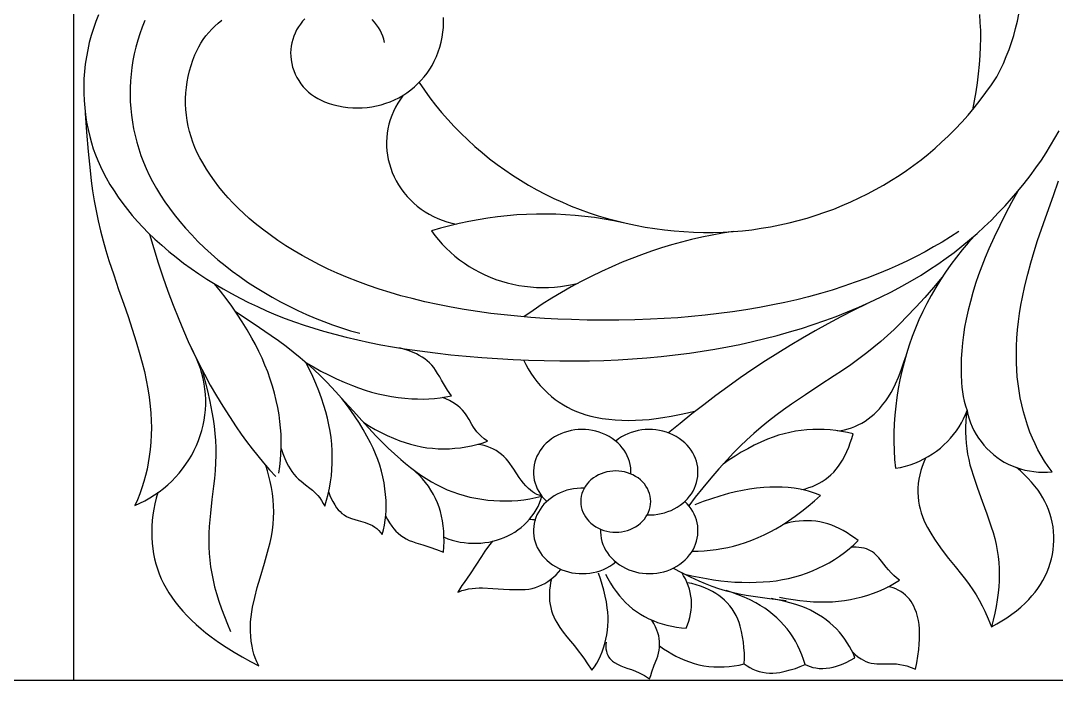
# Model space of a CAD drawing. Header units: millimetres. Extents: x 5940 to 9066, y 1327 to 3250.
# Drawn here: x 7728.1 to 8019.5, y 1532.3 to 1717.8 of the extents above; entities that cross this region are included whole.
import ezdxf

# ---------------------------------------------------------------- set-up
doc = ezdxf.new("R2010")
doc.units = ezdxf.units.MM
doc.layers.add('Default Layer', color=7, linetype='Continuous', lineweight=30)

msp = doc.modelspace()

# ---------------------------------------------------------------- linework, layer by layer
at = {"layer": 'Default Layer', "color": 18, "lineweight": 30, "true_color": 0x000000}
for points in [[(7743, 2115.65), (7743, 1825.29), (7743, 1825.29), (7743, 1781.91), (7743, 1781.91), (7743, 1778.65), (7743, 1778.65), (7743, 1534.92), (7743, 1534.92), (7743, 1532.28)], [(7749.98, 1719.44), (7749.24, 1717.57), (7749.24, 1717.57), (7748.56, 1715.6), (7747.95, 1713.62), (7747.42, 1711.62), (7746.97, 1709.61), (7746.6, 1707.59), (7746.3, 1705.56), (7746.08, 1703.53), (7745.93, 1701.49), (7745.86, 1699.45), (7745.87, 1697.4), (7745.96, 1695.36), (7746.12, 1693.32), (7746.36, 1691.28), (7746.68, 1689.25), (7747.07, 1687.22), (7747.54, 1685.21), (7747.54, 1685.21), (7748.01, 1683.49), (7748.55, 1681.79), (7749.15, 1680.1), (7749.81, 1678.44), (7750.54, 1676.79), (7751.32, 1675.17), (7752.18, 1673.57), (7752.18, 1673.57), (7753.24, 1671.72), (7754.38, 1669.91), (7755.57, 1668.12), (7756.82, 1666.37), (7758.14, 1664.66), (7759.51, 1662.98), (7760.95, 1661.34), (7762.44, 1659.73), (7763.98, 1658.17), (7763.98, 1658.17), (7765.87, 1656.37), (7767.81, 1654.62), (7769.81, 1652.91), (7771.85, 1651.25), (7773.95, 1649.64), (7776.09, 1648.09), (7778.28, 1646.58), (7780.52, 1645.12), (7782.8, 1643.72), (7782.8, 1643.72), (7785.11, 1642.37), (7787.45, 1641.06), (7789.82, 1639.8), (7792.22, 1638.58), (7792.22, 1638.58), (7794.74, 1637.37), (7797.3, 1636.21), (7799.9, 1635.11), (7802.52, 1634.07), (7805.17, 1633.08), (7807.85, 1632.16), (7810.56, 1631.29), (7813.29, 1630.48), (7813.29, 1630.48), (7816.49, 1629.61), (7819.71, 1628.79), (7822.95, 1628.03), (7826.21, 1627.32), (7829.48, 1626.67), (7832.76, 1626.08), (7836.06, 1625.55), (7836.06, 1625.55), (7840.41, 1624.92), (7844.76, 1624.35), (7849.12, 1623.85), (7853.49, 1623.42), (7857.87, 1623.05), (7862.26, 1622.75), (7866.65, 1622.51), (7866.65, 1622.51), (7871.01, 1622.34), (7875.38, 1622.21), (7879.75, 1622.13), (7884.12, 1622.11), (7884.12, 1622.11), (7888.16, 1622.14), (7892.19, 1622.24), (7896.22, 1622.41), (7900.24, 1622.65), (7904.26, 1622.96), (7908.27, 1623.33), (7912.27, 1623.78), (7916.26, 1624.29), (7916.26, 1624.29), (7919.84, 1624.82), (7923.39, 1625.4), (7926.94, 1626.05), (7930.46, 1626.76), (7933.97, 1627.54), (7937.46, 1628.38), (7940.93, 1629.28), (7944.39, 1630.24), (7947.82, 1631.26), (7947.82, 1631.26), (7951.09, 1632.31), (7954.34, 1633.43), (7957.55, 1634.61), (7960.73, 1635.87), (7963.87, 1637.19), (7966.97, 1638.59), (7970.04, 1640.04), (7973.06, 1641.57), (7976.04, 1643.16), (7978.98, 1644.81), (7978.98, 1644.81), (7981.42, 1646.27), (7983.82, 1647.78), (7986.17, 1649.34), (7988.47, 1650.96), (7990.72, 1652.63), (7992.93, 1654.35), (7995.07, 1656.12), (7997.17, 1657.94), (7999.21, 1659.82), (8001.2, 1661.74), (8001.2, 1661.74), (8003.15, 1663.72), (8005.04, 1665.74), (8006.88, 1667.79), (8008.67, 1669.88), (8010.4, 1672.01), (8012.08, 1674.18), (8013.7, 1676.37), (8015.26, 1678.6), (8015.26, 1678.6), (8016.59, 1680.62), (8017.87, 1682.66), (8019.09, 1684.73), (8020.25, 1686.82)], [(7840.2, 1700.39), (7841.68, 1698.23), (7843.24, 1696.1), (7844.85, 1694.02), (7846.54, 1691.98), (7848.28, 1689.99), (7850.09, 1688.04), (7851.96, 1686.13), (7853.89, 1684.27), (7855.89, 1682.46), (7857.93, 1680.69), (7860.04, 1678.98), (7860.04, 1678.98), (7862.14, 1677.37), (7864.29, 1675.81), (7866.49, 1674.33), (7868.73, 1672.9), (7871.01, 1671.53), (7873.34, 1670.23), (7875.7, 1669), (7878.1, 1667.82), (7880.54, 1666.72), (7883.01, 1665.67), (7885.51, 1664.7), (7888.05, 1663.79), (7890.61, 1662.95), (7893.2, 1662.17), (7895.81, 1661.47), (7898.45, 1660.83), (7901.11, 1660.26), (7903.79, 1659.76), (7906.49, 1659.33), (7909.21, 1658.97), (7911.93, 1658.68), (7914.68, 1658.47), (7917.43, 1658.32), (7920.19, 1658.25), (7922.96, 1658.26), (7925.74, 1658.33), (7928.52, 1658.49), (7928.52, 1658.49), (7931.18, 1658.72), (7933.83, 1659.02), (7936.47, 1659.4), (7939.09, 1659.84), (7941.69, 1660.35), (7944.27, 1660.93), (7946.83, 1661.58), (7949.37, 1662.29), (7951.88, 1663.07), (7954.37, 1663.91), (7956.83, 1664.83), (7959.26, 1665.8), (7961.66, 1666.84), (7961.66, 1666.84), (7964.02, 1667.94), (7966.35, 1669.1), (7968.63, 1670.31), (7970.88, 1671.58), (7973.08, 1672.9), (7975.24, 1674.28), (7977.35, 1675.7), (7979.42, 1677.18), (7981.44, 1678.71), (7983.41, 1680.29), (7985.34, 1681.92), (7987.21, 1683.59), (7989.04, 1685.31), (7989.04, 1685.31), (7990.97, 1687.25), (7992.84, 1689.23), (7994.65, 1691.26), (7996.39, 1693.33), (7998.07, 1695.44), (7999.68, 1697.59), (8001.22, 1699.78), (8002.69, 1702.01), (8002.69, 1702.01), (8003.67, 1703.9), (8004.57, 1705.8), (8005.4, 1707.73), (8006.16, 1709.68), (8006.85, 1711.64), (8007.47, 1713.62), (8008.03, 1715.62), (8008.51, 1717.62), (8008.92, 1719.64)], [(7995.95, 1692.72), (7996.46, 1695.25), (7996.91, 1697.79), (7997.29, 1700.33), (7997.61, 1702.88), (7997.86, 1705.44), (7998.05, 1708.01), (7998.17, 1710.57), (7998.17, 1710.57), (7998.21, 1712.82), (7998.19, 1715.07), (7998.09, 1717.32), (7997.93, 1719.56)], [(7763.06, 1717.85), (7762.32, 1716.01), (7761.65, 1714.15), (7761.06, 1712.28), (7760.53, 1710.39), (7760.08, 1708.5), (7759.7, 1706.59), (7759.4, 1704.68), (7759.16, 1702.76), (7759, 1700.84), (7758.91, 1698.91), (7758.89, 1696.99), (7758.94, 1695.06), (7759.07, 1693.14), (7759.27, 1691.22), (7759.54, 1689.3), (7759.88, 1687.39), (7760.29, 1685.49), (7760.78, 1683.61), (7761.33, 1681.73), (7761.96, 1679.86), (7762.66, 1678.02), (7763.43, 1676.18), (7764.28, 1674.37), (7765.2, 1672.57), (7765.2, 1672.57), (7766.28, 1670.64), (7767.43, 1668.75), (7768.65, 1666.88), (7769.94, 1665.05), (7771.3, 1663.26), (7771.3, 1663.26), (7772.88, 1661.31), (7774.52, 1659.4), (7776.22, 1657.54), (7777.98, 1655.72), (7779.8, 1653.95), (7781.68, 1652.22), (7783.62, 1650.55), (7785.61, 1648.92), (7787.65, 1647.35), (7789.75, 1645.82), (7789.75, 1645.82), (7791.97, 1644.3), (7794.22, 1642.83), (7796.52, 1641.41), (7798.86, 1640.05), (7801.24, 1638.73), (7803.65, 1637.47), (7806.1, 1636.27), (7806.1, 1636.27), (7808.49, 1635.17), (7810.92, 1634.13), (7813.38, 1633.15), (7815.86, 1632.24), (7818.38, 1631.39), (7820.93, 1630.61), (7823.5, 1629.9)], [(7992.02, 1658.51), (7989.71, 1657.01), (7987.35, 1655.55), (7984.96, 1654.15), (7982.53, 1652.8), (7980.06, 1651.51), (7977.56, 1650.26), (7975.02, 1649.07), (7972.45, 1647.94), (7972.45, 1647.94), (7969.3, 1646.63), (7966.12, 1645.38), (7962.91, 1644.21), (7959.67, 1643.1), (7956.41, 1642.05), (7953.11, 1641.08), (7949.79, 1640.17), (7946.45, 1639.33), (7943.09, 1638.56), (7939.7, 1637.86), (7939.7, 1637.86), (7935.92, 1637.15), (7932.13, 1636.51), (7928.33, 1635.93), (7924.52, 1635.42), (7920.69, 1634.97), (7916.86, 1634.59), (7913.02, 1634.27), (7909.17, 1634.01), (7905.32, 1633.82), (7905.32, 1633.82), (7900.86, 1633.67), (7896.4, 1633.59), (7891.95, 1633.57), (7887.49, 1633.61), (7883.03, 1633.71), (7883.03, 1633.71), (7879.23, 1633.86), (7875.44, 1634.06), (7871.66, 1634.33), (7867.88, 1634.66), (7864.1, 1635.05), (7860.34, 1635.49), (7860.34, 1635.49), (7856.61, 1636), (7852.89, 1636.59), (7849.2, 1637.24), (7845.51, 1637.97), (7841.85, 1638.77), (7838.21, 1639.64), (7838.21, 1639.64), (7835.11, 1640.45), (7832.03, 1641.34), (7828.98, 1642.3), (7825.97, 1643.32), (7822.98, 1644.42), (7820.03, 1645.59), (7817.11, 1646.82), (7817.11, 1646.82), (7814.61, 1647.95), (7812.15, 1649.15), (7809.73, 1650.4), (7807.35, 1651.72), (7805.02, 1653.09), (7802.73, 1654.52), (7800.49, 1656), (7798.29, 1657.55), (7796.15, 1659.14), (7794.05, 1660.8), (7794.05, 1660.8), (7792.44, 1662.15), (7790.88, 1663.54), (7789.37, 1664.97), (7787.92, 1666.44), (7786.52, 1667.96), (7785.18, 1669.51), (7783.89, 1671.1), (7782.66, 1672.72), (7781.48, 1674.38), (7780.37, 1676.07), (7779.32, 1677.79), (7779.32, 1677.79), (7778.52, 1679.22), (7777.8, 1680.67), (7777.15, 1682.13), (7776.56, 1683.62), (7776.06, 1685.12), (7775.62, 1686.64), (7775.25, 1688.17), (7774.96, 1689.71), (7774.74, 1691.25), (7774.59, 1692.81), (7774.52, 1694.36), (7774.52, 1695.92), (7774.59, 1697.48), (7774.73, 1699.04), (7774.95, 1700.59), (7775.24, 1702.14), (7775.6, 1703.68), (7776.04, 1705.21), (7776.55, 1706.72), (7777.14, 1708.22), (7777.14, 1708.22), (7777.64, 1709.34), (7778.2, 1710.42), (7778.82, 1711.48), (7779.5, 1712.51), (7780.23, 1713.5), (7781.02, 1714.47), (7781.87, 1715.39), (7782.77, 1716.28), (7783.72, 1717.13), (7784.72, 1717.94)], [(7808.08, 1718.33), (7807.42, 1717.65), (7807.42, 1717.65), (7806.8, 1716.86), (7806.24, 1716.04), (7805.75, 1715.2), (7805.31, 1714.33), (7804.94, 1713.44), (7804.64, 1712.54), (7804.39, 1711.61), (7804.22, 1710.68), (7804.11, 1709.73), (7804.07, 1708.78), (7804.09, 1707.82), (7804.09, 1707.82), (7804.19, 1706.79), (7804.36, 1705.76), (7804.61, 1704.75), (7804.93, 1703.76), (7805.33, 1702.79), (7805.8, 1701.85), (7806.34, 1700.94), (7806.95, 1700.05), (7807.62, 1699.2), (7808.37, 1698.4), (7808.37, 1698.4), (7809.12, 1697.7), (7809.92, 1697.06), (7810.78, 1696.46), (7811.67, 1695.92), (7812.61, 1695.43), (7813.58, 1695.01), (7813.58, 1695.01), (7814.87, 1694.54), (7816.18, 1694.14), (7817.5, 1693.82), (7818.84, 1693.57), (7820.18, 1693.4), (7821.53, 1693.29), (7822.88, 1693.26), (7824.23, 1693.3), (7825.57, 1693.41), (7826.9, 1693.59), (7828.22, 1693.85), (7829.52, 1694.17), (7830.8, 1694.56), (7832.06, 1695.02), (7833.29, 1695.54), (7834.48, 1696.14), (7835.64, 1696.8), (7836.76, 1697.53), (7836.76, 1697.53), (7837.85, 1698.34), (7838.89, 1699.19), (7839.87, 1700.09), (7840.8, 1701.04), (7841.66, 1702.03), (7842.46, 1703.06), (7843.19, 1704.13), (7843.86, 1705.24), (7844.46, 1706.38), (7844.46, 1706.38), (7845.06, 1707.7), (7845.58, 1709.04), (7846.02, 1710.4), (7846.38, 1711.77), (7846.67, 1713.15), (7846.88, 1714.54), (7847.02, 1715.93), (7847.08, 1717.33), (7847.06, 1718.72)], [(7830.45, 1711.68), (7830.25, 1712.57), (7829.98, 1713.44), (7829.64, 1714.28), (7829.23, 1715.11), (7828.76, 1715.9), (7828.23, 1716.66), (7827.64, 1717.39), (7827, 1718.09)], [(7835.74, 1696.87), (7834.95, 1695.76), (7834.23, 1694.63), (7833.58, 1693.47), (7833.01, 1692.3), (7832.51, 1691.1), (7832.08, 1689.89), (7831.73, 1688.67), (7831.45, 1687.43), (7831.25, 1686.19), (7831.11, 1684.95), (7831.05, 1683.7), (7831.07, 1682.45), (7831.15, 1681.2), (7831.31, 1679.96), (7831.54, 1678.73), (7831.84, 1677.5), (7832.21, 1676.29), (7832.65, 1675.09), (7833.17, 1673.92), (7833.76, 1672.76), (7834.41, 1671.63), (7835.14, 1670.52), (7835.94, 1669.44), (7836.81, 1668.39), (7837.75, 1667.37), (7837.75, 1667.37), (7838.7, 1666.46), (7839.7, 1665.6), (7840.76, 1664.79), (7841.87, 1664.05), (7843.02, 1663.36), (7844.22, 1662.73), (7845.45, 1662.17), (7846.73, 1661.67), (7848.03, 1661.24), (7849.37, 1660.87), (7850.74, 1660.58)], [(7746.3, 1691.8), (7746.68, 1686.41), (7747.13, 1681.02), (7747.64, 1675.63), (7747.64, 1675.63), (7747.96, 1672.79), (7748.35, 1669.95), (7748.81, 1667.12), (7749.33, 1664.31), (7749.92, 1661.5), (7750.58, 1658.7), (7751.3, 1655.92), (7752.09, 1653.15), (7752.95, 1650.39), (7752.95, 1650.39), (7754.3, 1646.29), (7755.68, 1642.19), (7757.1, 1638.11), (7757.1, 1638.11), (7758.31, 1634.58), (7759.48, 1631.05), (7760.6, 1627.5), (7761.67, 1623.94), (7761.67, 1623.94), (7762.34, 1621.55), (7762.93, 1619.15), (7763.45, 1616.73), (7763.9, 1614.3), (7764.27, 1611.87), (7764.57, 1609.42), (7764.57, 1609.42), (7764.75, 1607.39), (7764.86, 1605.35), (7764.9, 1603.31), (7764.86, 1601.28), (7764.75, 1599.24), (7764.57, 1597.21), (7764.31, 1595.18), (7764.31, 1595.18), (7764.02, 1593.41), (7763.67, 1591.65), (7763.25, 1589.9), (7762.77, 1588.17), (7762.22, 1586.45), (7761.62, 1584.75), (7760.94, 1583.06), (7760.21, 1581.4), (7760.21, 1581.4), (7761.67, 1582.06), (7763.09, 1582.78), (7764.46, 1583.56), (7765.79, 1584.4), (7767.07, 1585.29), (7768.3, 1586.23), (7769.48, 1587.23), (7770.6, 1588.28), (7771.67, 1589.37), (7772.68, 1590.52), (7772.68, 1590.52), (7773.67, 1591.75), (7774.59, 1593.02), (7775.44, 1594.32), (7776.22, 1595.64), (7776.94, 1596.99), (7777.58, 1598.35), (7778.15, 1599.74), (7778.65, 1601.14), (7779.08, 1602.56), (7779.45, 1603.99), (7779.74, 1605.44), (7779.95, 1606.89), (7780.1, 1608.35), (7780.18, 1609.81), (7780.18, 1611.27), (7780.11, 1612.74), (7779.97, 1614.2), (7779.76, 1615.66), (7779.47, 1617.12), (7779.11, 1618.56), (7778.68, 1620), (7778.17, 1621.42), (7777.59, 1622.83), (7776.94, 1624.22), (7776.21, 1625.59)], [(7996.46, 1657.33), (7994.7, 1655.36), (7993, 1653.35), (7991.37, 1651.3), (7989.81, 1649.21), (7988.32, 1647.09), (7986.89, 1644.93), (7985.54, 1642.74), (7984.25, 1640.51), (7983.04, 1638.25), (7981.9, 1635.96), (7980.83, 1633.64), (7979.84, 1631.3), (7978.92, 1628.93), (7978.08, 1626.53), (7978.08, 1626.53), (7977.31, 1624.12), (7976.62, 1621.69), (7976.01, 1619.25), (7975.46, 1616.79), (7975, 1614.33), (7974.61, 1611.86), (7974.29, 1609.38), (7974.05, 1606.89), (7973.88, 1604.4), (7973.79, 1601.9), (7973.78, 1599.4), (7973.84, 1596.9), (7973.98, 1594.4), (7974.19, 1591.9), (7974.19, 1591.9), (7975.61, 1592.17), (7977, 1592.51), (7978.36, 1592.92), (7979.69, 1593.39), (7980.98, 1593.93), (7982.24, 1594.54), (7983.46, 1595.21), (7984.63, 1595.94), (7985.76, 1596.73), (7986.84, 1597.57), (7986.84, 1597.57), (7987.86, 1598.47), (7988.83, 1599.41), (7989.73, 1600.39), (7990.58, 1601.4), (7991.37, 1602.46), (7992.1, 1603.54), (7992.76, 1604.66), (7993.36, 1605.81), (7993.89, 1606.99), (7994.35, 1608.19), (7994.35, 1608.19), (7994.6, 1607.01), (7994.92, 1605.85), (7995.31, 1604.71), (7995.77, 1603.59), (7996.3, 1602.5), (7996.89, 1601.44), (7997.55, 1600.4), (7998.28, 1599.4), (7999.06, 1598.44), (7999.91, 1597.51), (8000.82, 1596.62), (8001.78, 1595.77), (8001.78, 1595.77), (8002.75, 1595.01), (8003.77, 1594.31), (8004.83, 1593.67), (8005.93, 1593.09), (8007.07, 1592.58), (8008.23, 1592.12), (8009.43, 1591.73), (8010.65, 1591.41), (8011.89, 1591.15), (8013.15, 1590.96), (8014.42, 1590.83), (8015.71, 1590.78), (8017, 1590.8), (8018.3, 1590.88), (8018.3, 1590.88), (8017.2, 1592.39), (8016.17, 1593.93), (8015.21, 1595.51), (8014.31, 1597.11), (8013.49, 1598.75), (8012.74, 1600.41), (8012.06, 1602.1), (8012.06, 1602.1), (8011.39, 1604), (8010.77, 1605.91), (8010.23, 1607.83), (8009.74, 1609.77), (8009.33, 1611.72), (8008.98, 1613.68), (8008.7, 1615.65), (8008.49, 1617.62), (8008.34, 1619.61), (8008.26, 1621.59), (8008.26, 1621.59), (8008.24, 1623.91), (8008.29, 1626.23), (8008.4, 1628.55), (8008.57, 1630.86), (8008.82, 1633.17), (8009.13, 1635.47), (8009.5, 1637.76), (8009.94, 1640.05), (8009.94, 1640.05), (8010.64, 1643.27), (8011.42, 1646.48), (8012.27, 1649.68), (8013.2, 1652.86), (8014.19, 1656.02), (8014.19, 1656.02), (8016.39, 1662.32), (8018.64, 1668.6), (8018.64, 1668.6), (8020.11, 1672.76)], [(8008.66, 1669.85), (8006.88, 1666.66), (8005.17, 1663.44), (8003.53, 1660.2), (8001.96, 1656.92), (8000.46, 1653.62), (8000.46, 1653.62), (7999.43, 1651.21), (7998.47, 1648.78), (7997.57, 1646.32), (7996.74, 1643.85), (7995.98, 1641.36), (7995.28, 1638.86), (7994.66, 1636.34), (7994.1, 1633.81), (7994.1, 1633.81), (7993.68, 1631.61), (7993.34, 1629.41), (7993.06, 1627.2), (7992.86, 1624.98), (7992.73, 1622.76), (7992.68, 1620.53), (7992.69, 1618.31), (7992.78, 1616.08), (7992.78, 1616.08), (7992.89, 1614.75), (7993.05, 1613.42), (7993.29, 1612.09), (7993.58, 1610.78), (7993.93, 1609.48), (7994.35, 1608.19), (7994.35, 1608.19), (7994.15, 1606.66), (7994.02, 1605.12), (7993.95, 1603.58), (7993.94, 1602.04), (7993.99, 1600.5), (7994.11, 1598.96), (7994.28, 1597.43), (7994.28, 1597.43), (7994.52, 1595.92), (7994.82, 1594.42), (7995.17, 1592.92), (7995.57, 1591.44), (7996.03, 1589.97), (7996.03, 1589.97), (7997.28, 1586.33), (7998.59, 1582.7), (7998.59, 1582.7), (7999.91, 1579.09), (8001.16, 1575.45), (8001.16, 1575.45), (8001.68, 1573.8), (8002.13, 1572.14), (8002.51, 1570.47), (8002.83, 1568.78), (8003.07, 1567.09), (8003.25, 1565.39), (8003.35, 1563.69), (8003.39, 1561.98), (8003.35, 1560.28), (8003.25, 1558.57), (8003.08, 1556.87), (8003.08, 1556.87), (8002.82, 1554.95), (8002.5, 1553.04), (8002.14, 1551.13), (8001.72, 1549.23), (8001.26, 1547.35), (8001.26, 1547.35), (8002.74, 1548.14), (8004.18, 1548.99), (8005.57, 1549.89), (8006.93, 1550.84), (8008.23, 1551.84), (8009.49, 1552.88), (8010.7, 1553.98), (8010.7, 1553.98), (8011.69, 1554.96), (8012.62, 1555.99), (8013.48, 1557.04), (8014.29, 1558.13), (8015.03, 1559.24), (8015.7, 1560.39), (8016.31, 1561.55), (8016.86, 1562.75), (8017.34, 1563.96), (8017.75, 1565.19), (8018.09, 1566.43), (8018.37, 1567.69), (8018.58, 1568.96), (8018.71, 1570.24), (8018.78, 1571.53), (8018.78, 1572.82), (8018.7, 1574.12), (8018.55, 1575.42), (8018.33, 1576.71), (8018.03, 1578), (8018.03, 1578), (8017.68, 1579.17), (8017.27, 1580.31), (8016.8, 1581.44), (8016.27, 1582.55), (8015.68, 1583.63), (8015.03, 1584.69), (8014.32, 1585.72), (8014.32, 1585.72), (8013.43, 1586.88), (8012.5, 1588.02), (8011.5, 1589.11), (8010.46, 1590.16), (8009.36, 1591.18), (8008.22, 1592.15)], [(7897.64, 1660.94), (7894.96, 1661.5), (7892.28, 1661.99), (7889.58, 1662.41), (7886.87, 1662.76), (7884.14, 1663.03), (7881.41, 1663.23), (7878.68, 1663.36), (7875.94, 1663.41), (7873.19, 1663.4), (7870.45, 1663.31), (7870.45, 1663.31), (7867.71, 1663.15), (7864.98, 1662.92), (7862.26, 1662.62), (7859.56, 1662.26), (7856.86, 1661.82), (7854.18, 1661.32), (7851.52, 1660.76), (7848.87, 1660.12), (7846.25, 1659.42), (7843.65, 1658.66), (7843.65, 1658.66), (7844.61, 1657.38), (7845.63, 1656.13), (7846.71, 1654.93), (7847.85, 1653.78), (7849.04, 1652.66), (7850.29, 1651.6), (7851.58, 1650.58), (7852.93, 1649.61), (7854.32, 1648.69), (7855.76, 1647.82), (7855.76, 1647.82), (7857.22, 1647.03), (7858.71, 1646.3), (7860.24, 1645.64), (7861.79, 1645.04), (7863.37, 1644.52), (7864.97, 1644.06), (7866.6, 1643.67), (7868.24, 1643.35), (7869.89, 1643.09), (7871.56, 1642.91), (7873.24, 1642.8), (7874.92, 1642.76), (7876.6, 1642.78), (7878.29, 1642.88), (7879.97, 1643.05), (7881.65, 1643.29), (7883.32, 1643.61), (7884.97, 1643.99)], [(7764.36, 1657.8), (7765.54, 1653.76), (7766.8, 1649.74), (7768.14, 1645.73), (7769.54, 1641.75), (7771.03, 1637.78), (7772.58, 1633.84), (7772.58, 1633.84), (7773.89, 1630.69), (7775.27, 1627.56), (7776.72, 1624.47), (7778.24, 1621.39), (7779.82, 1618.34), (7781.47, 1615.32), (7783.19, 1612.33), (7784.97, 1609.37), (7786.82, 1606.44), (7788.73, 1603.54), (7788.73, 1603.54), (7790.17, 1601.46), (7791.66, 1599.4), (7793.21, 1597.38), (7794.81, 1595.39), (7796.46, 1593.43), (7798.15, 1591.5), (7799.9, 1589.61)], [(7928.52, 1658.49), (7925.59, 1658.02), (7922.67, 1657.48), (7919.77, 1656.88), (7916.88, 1656.22), (7914.02, 1655.5), (7911.18, 1654.71), (7908.36, 1653.87), (7905.57, 1652.96), (7902.8, 1651.99), (7900.05, 1650.95), (7897.34, 1649.86), (7897.34, 1649.86), (7894.39, 1648.6), (7891.48, 1647.27), (7888.61, 1645.88), (7885.78, 1644.43), (7882.99, 1642.92), (7880.24, 1641.35), (7877.53, 1639.72), (7874.87, 1638.04), (7872.26, 1636.3), (7869.7, 1634.5)], [(7800.71, 1590.56), (7800.98, 1592.37), (7801.19, 1594.18), (7801.34, 1596), (7801.41, 1597.82), (7801.42, 1599.65), (7801.37, 1601.47), (7801.24, 1603.29), (7801.05, 1605.1), (7800.79, 1606.92), (7800.79, 1606.92), (7800.43, 1608.96), (7800, 1611), (7799.5, 1613.02), (7798.93, 1615.02), (7798.3, 1617.02), (7797.61, 1618.99), (7796.84, 1620.94), (7796.02, 1622.88), (7795.13, 1624.79), (7794.18, 1626.68), (7793.16, 1628.55), (7793.16, 1628.55), (7791.83, 1630.83), (7790.45, 1633.08), (7789, 1635.29), (7787.49, 1637.48), (7785.92, 1639.63), (7784.29, 1641.75), (7782.61, 1643.83)], [(7987.3, 1645.55), (7984.9, 1642.72), (7982.44, 1639.94), (7979.93, 1637.19), (7977.36, 1634.48), (7977.36, 1634.48), (7975.61, 1632.71), (7973.81, 1630.97), (7971.96, 1629.27), (7970.07, 1627.61), (7968.13, 1625.98), (7966.16, 1624.4), (7966.16, 1624.4), (7963.92, 1622.7), (7961.64, 1621.04), (7959.32, 1619.43), (7956.96, 1617.87), (7956.96, 1617.87), (7952.94, 1615.25), (7948.94, 1612.6), (7944.97, 1609.93), (7944.97, 1609.93), (7942.75, 1608.39), (7940.59, 1606.79), (7938.47, 1605.15), (7936.41, 1603.46), (7934.39, 1601.72), (7932.43, 1599.94), (7930.52, 1598.11), (7928.66, 1596.24), (7926.86, 1594.32), (7926.86, 1594.32), (7924.54, 1591.74), (7922.27, 1589.11), (7920.06, 1586.45), (7917.91, 1583.75), (7917.91, 1583.75), (7916.05, 1581.37)], [(7966.16, 1638.2), (7962.47, 1636.37), (7958.82, 1634.49), (7955.2, 1632.55), (7951.61, 1630.56), (7948.07, 1628.52), (7944.56, 1626.43), (7941.09, 1624.29), (7937.66, 1622.1), (7937.66, 1622.1), (7934.09, 1619.74), (7930.57, 1617.32), (7927.1, 1614.86), (7923.66, 1612.35), (7920.28, 1609.79), (7916.93, 1607.19), (7913.64, 1604.54), (7910.39, 1601.84)], [(7788.52, 1636.04), (7793.54, 1632.68), (7798.55, 1629.3), (7798.55, 1629.3), (7800.68, 1627.81), (7802.76, 1626.28), (7804.8, 1624.7), (7806.78, 1623.07), (7808.72, 1621.39), (7810.6, 1619.67), (7812.43, 1617.9), (7814.21, 1616.09), (7814.21, 1616.09), (7816.75, 1613.4), (7819.25, 1610.69), (7821.73, 1607.95), (7821.73, 1607.95), (7824.91, 1604.45), (7828.14, 1600.98), (7828.14, 1600.98), (7829.8, 1599.27), (7831.5, 1597.6), (7833.25, 1595.97), (7835.04, 1594.37), (7835.04, 1594.37), (7836.41, 1593.22), (7837.81, 1592.11), (7839.25, 1591.03), (7840.72, 1590), (7842.23, 1589), (7842.23, 1589), (7843.66, 1588.13), (7845.12, 1587.32), (7846.61, 1586.57), (7848.14, 1585.89), (7849.7, 1585.28), (7851.28, 1584.73), (7852.89, 1584.24), (7854.52, 1583.83), (7856.16, 1583.47), (7857.82, 1583.19), (7859.5, 1582.97), (7861.18, 1582.81), (7862.88, 1582.73), (7864.57, 1582.71), (7866.27, 1582.77), (7867.97, 1582.89), (7869.67, 1583.08), (7871.36, 1583.34), (7873.05, 1583.67), (7874.72, 1584.07), (7874.72, 1584.07), (7874.01, 1584.3), (7873.34, 1584.57), (7872.69, 1584.91), (7872.08, 1585.29), (7871.51, 1585.71), (7870.98, 1586.18), (7870.98, 1586.18), (7870.26, 1586.93), (7869.58, 1587.71), (7868.95, 1588.52), (7868.37, 1589.35), (7868.37, 1589.35), (7866.84, 1591.63), (7865.25, 1593.88), (7865.25, 1593.88), (7864.69, 1594.58), (7864.07, 1595.23), (7863.4, 1595.83), (7862.68, 1596.38), (7861.91, 1596.88), (7861.11, 1597.32), (7860.26, 1597.7), (7859.38, 1598.03), (7858.47, 1598.29), (7857.53, 1598.48), (7856.58, 1598.61)], [(7801.38, 1597.45), (7801.87, 1596.06), (7802.41, 1594.68), (7803.02, 1593.32), (7803.02, 1593.32), (7803.43, 1592.5), (7803.9, 1591.72), (7804.43, 1590.96), (7805, 1590.23), (7805.63, 1589.54), (7806.31, 1588.88), (7807.04, 1588.26), (7807.04, 1588.26), (7808.24, 1587.3), (7809.46, 1586.35), (7809.46, 1586.35), (7810.26, 1585.71), (7811, 1585.01), (7811.69, 1584.28), (7811.69, 1584.28), (7812.27, 1583.55), (7812.78, 1582.8), (7813.24, 1582.02), (7813.64, 1581.21), (7813.64, 1581.21), (7814.15, 1582.91), (7814.6, 1584.62), (7814.98, 1586.34), (7815.28, 1588.08), (7815.52, 1589.82), (7815.68, 1591.57), (7815.77, 1593.32), (7815.79, 1595.07), (7815.74, 1596.83), (7815.74, 1596.83), (7815.62, 1598.68), (7815.42, 1600.52), (7815.16, 1602.35), (7814.83, 1604.17), (7814.43, 1605.99), (7813.96, 1607.79), (7813.43, 1609.58), (7813.43, 1609.58), (7812.74, 1611.64), (7811.99, 1613.69), (7811.17, 1615.72), (7810.3, 1617.73), (7809.37, 1619.72), (7808.38, 1621.69), (7808.38, 1621.69), (7810.45, 1620.45), (7812.57, 1619.27), (7814.73, 1618.16), (7816.92, 1617.1), (7819.16, 1616.1), (7821.42, 1615.16), (7821.42, 1615.16), (7823.2, 1614.49), (7825, 1613.89), (7826.83, 1613.35), (7828.67, 1612.87), (7830.54, 1612.46), (7832.42, 1612.11), (7834.32, 1611.83), (7836.23, 1611.61), (7838.16, 1611.46), (7838.16, 1611.46), (7839.76, 1611.4), (7841.37, 1611.39), (7842.97, 1611.44), (7844.57, 1611.56), (7846.17, 1611.73), (7847.75, 1611.96), (7849.33, 1612.26), (7849.33, 1612.26), (7848.19, 1613.88), (7848.19, 1613.88), (7847.31, 1615.28), (7846.51, 1616.71), (7846.51, 1616.71), (7845.99, 1617.67), (7845.42, 1618.61), (7844.82, 1619.54), (7844.82, 1619.54), (7844.31, 1620.24), (7843.75, 1620.91), (7843.14, 1621.53), (7842.49, 1622.13), (7841.79, 1622.67), (7841.05, 1623.18), (7840.26, 1623.64), (7839.45, 1624.06), (7839.45, 1624.06), (7838.3, 1624.56), (7837.13, 1625.02), (7835.94, 1625.42), (7834.73, 1625.77)], [(7957.89, 1602.46), (7958.9, 1602.56), (7959.9, 1602.73), (7960.88, 1602.96), (7961.84, 1603.26), (7962.76, 1603.63), (7962.76, 1603.63), (7963.76, 1604.1), (7964.73, 1604.62), (7965.66, 1605.18), (7966.55, 1605.79), (7967.4, 1606.44), (7968.21, 1607.13), (7968.98, 1607.86), (7969.69, 1608.63), (7969.69, 1608.63), (7970.61, 1609.73), (7971.46, 1610.86), (7972.26, 1612.02), (7972.99, 1613.21), (7973.66, 1614.43), (7974.27, 1615.68), (7974.27, 1615.68), (7975.09, 1617.57), (7975.84, 1619.49), (7976.51, 1621.43), (7977.12, 1623.39)], [(7869.58, 1622.39), (7870.2, 1621.1), (7870.88, 1619.85), (7871.63, 1618.64), (7872.45, 1617.45), (7873.33, 1616.31), (7874.27, 1615.2), (7875.28, 1614.13), (7876.34, 1613.1), (7877.46, 1612.12), (7877.46, 1612.12), (7878.52, 1611.28), (7879.63, 1610.49), (7880.78, 1609.76), (7881.98, 1609.08), (7883.21, 1608.47), (7884.48, 1607.9), (7885.78, 1607.4), (7887.11, 1606.96), (7888.47, 1606.58), (7889.85, 1606.27), (7889.85, 1606.27), (7891.69, 1605.94), (7893.54, 1605.68), (7895.4, 1605.5), (7897.27, 1605.4), (7899.14, 1605.37), (7899.14, 1605.37), (7901.08, 1605.42), (7903.01, 1605.51), (7904.94, 1605.67), (7906.86, 1605.88), (7908.77, 1606.15), (7908.77, 1606.15), (7911.11, 1606.55), (7913.43, 1607), (7915.74, 1607.5), (7918.04, 1608.06)], [(7779.18, 1619.57), (7779.97, 1616.62), (7780.69, 1613.66), (7781.35, 1610.69), (7781.94, 1607.71), (7781.94, 1607.71), (7782.28, 1605.71), (7782.56, 1603.71), (7782.77, 1601.69), (7782.92, 1599.68), (7783, 1597.66), (7783.01, 1595.64), (7783.01, 1595.64), (7782.96, 1593.44), (7782.84, 1591.24), (7782.65, 1589.05), (7782.39, 1586.86), (7782.39, 1586.86), (7781.92, 1583.09), (7781.52, 1579.32), (7781.18, 1575.54), (7781.18, 1575.54), (7781.06, 1573.64), (7781.01, 1571.74), (7781.04, 1569.84), (7781.13, 1567.94), (7781.3, 1566.04), (7781.54, 1564.16), (7781.85, 1562.27), (7782.23, 1560.4), (7782.68, 1558.54), (7783.2, 1556.69), (7783.2, 1556.69), (7783.89, 1554.52), (7784.63, 1552.36), (7785.43, 1550.22), (7786.28, 1548.09), (7787.19, 1545.98)], [(7814.77, 1585.21), (7815.11, 1584.29), (7815.51, 1583.4), (7815.95, 1582.52), (7816.45, 1581.66), (7817, 1580.83), (7817, 1580.83), (7817.45, 1580.25), (7817.95, 1579.71), (7818.51, 1579.22), (7819.12, 1578.78), (7819.78, 1578.39), (7820.47, 1578.06), (7821.21, 1577.78), (7821.21, 1577.78), (7823.09, 1577.19), (7824.99, 1576.64), (7824.99, 1576.64), (7825.72, 1576.41), (7826.42, 1576.12), (7827.09, 1575.78), (7827.73, 1575.39), (7827.73, 1575.39), (7828.34, 1574.93), (7828.9, 1574.41), (7829.39, 1573.85), (7829.83, 1573.25), (7829.83, 1573.25), (7830.17, 1574.6), (7830.46, 1575.95), (7830.67, 1577.31), (7830.83, 1578.68), (7830.92, 1580.05), (7830.94, 1581.43), (7830.91, 1582.81), (7830.91, 1582.81), (7830.79, 1584.49), (7830.59, 1586.17), (7830.33, 1587.83), (7830, 1589.49), (7829.59, 1591.13), (7829.12, 1592.76), (7828.57, 1594.37), (7827.96, 1595.96), (7827.28, 1597.54), (7826.53, 1599.09), (7826.53, 1599.09), (7825.54, 1600.95), (7824.5, 1602.8), (7823.4, 1604.61), (7822.24, 1606.4), (7821.03, 1608.15), (7819.76, 1609.88), (7818.44, 1611.58)], [(7824.64, 1604.75), (7826.23, 1603.76), (7827.86, 1602.82), (7829.53, 1601.94), (7831.24, 1601.11), (7832.99, 1600.35), (7834.77, 1599.64), (7834.77, 1599.64), (7836.25, 1599.12), (7837.76, 1598.66), (7839.3, 1598.28), (7840.85, 1597.95), (7842.42, 1597.7), (7844, 1597.52), (7844, 1597.52), (7845.58, 1597.42), (7847.15, 1597.39), (7848.72, 1597.42), (7850.28, 1597.52), (7851.84, 1597.69), (7853.38, 1597.92), (7854.92, 1598.22), (7856.43, 1598.58), (7857.93, 1599), (7859.4, 1599.49), (7859.4, 1599.49), (7858.52, 1600.19), (7857.67, 1600.93), (7857.67, 1600.93), (7857.06, 1601.53), (7856.48, 1602.16), (7855.95, 1602.82), (7855.48, 1603.51), (7855.05, 1604.23), (7855.05, 1604.23), (7854.26, 1605.59), (7853.43, 1606.93), (7853.43, 1606.93), (7852.94, 1607.63), (7852.39, 1608.28), (7851.78, 1608.89), (7851.12, 1609.46), (7850.41, 1609.98), (7849.65, 1610.45), (7849.65, 1610.45), (7848.71, 1610.95), (7847.75, 1611.4), (7846.76, 1611.82)], [(7899.81, 1590.31), (7899.81, 1591.19), (7899.74, 1592.06), (7899.6, 1592.93), (7899.39, 1593.78), (7899.11, 1594.61), (7898.76, 1595.42), (7898.35, 1596.21), (7897.87, 1596.97), (7897.33, 1597.7), (7896.73, 1598.4), (7896.07, 1599.06), (7896.07, 1599.06), (7895.3, 1599.72), (7894.49, 1600.32), (7893.64, 1600.85), (7892.76, 1601.32), (7891.84, 1601.73), (7890.9, 1602.07), (7889.94, 1602.35), (7888.97, 1602.57), (7887.98, 1602.72), (7886.98, 1602.81), (7885.98, 1602.83), (7884.97, 1602.8), (7883.98, 1602.69), (7882.99, 1602.53), (7882.01, 1602.29), (7881.05, 1602), (7880.11, 1601.64), (7879.2, 1601.21), (7878.32, 1600.72), (7877.47, 1600.17), (7876.66, 1599.55), (7876.66, 1599.55), (7875.97, 1598.93), (7875.33, 1598.28), (7874.75, 1597.59), (7874.23, 1596.87), (7873.77, 1596.11), (7873.37, 1595.34), (7873.04, 1594.53), (7872.77, 1593.71), (7872.57, 1592.87), (7872.44, 1592.02), (7872.37, 1591.15), (7872.37, 1591.15), (7872.38, 1590.29), (7872.46, 1589.43), (7872.6, 1588.58), (7872.82, 1587.74), (7873.1, 1586.93), (7873.45, 1586.13), (7873.86, 1585.36), (7874.33, 1584.61), (7874.86, 1583.89), (7875.46, 1583.2), (7876.11, 1582.56)], [(7904.37, 1578.8), (7905.37, 1578.8), (7906.37, 1578.86), (7907.35, 1578.98), (7908.32, 1579.16), (7909.27, 1579.41), (7910.2, 1579.71), (7911.1, 1580.07), (7911.97, 1580.49), (7912.81, 1580.96), (7913.61, 1581.49), (7914.37, 1582.07), (7914.37, 1582.07), (7915.06, 1582.69), (7915.7, 1583.34), (7916.28, 1584.03), (7916.8, 1584.75), (7917.26, 1585.5), (7917.66, 1586.28), (7917.99, 1587.08), (7918.26, 1587.91), (7918.46, 1588.75), (7918.59, 1589.6), (7918.66, 1590.46), (7918.66, 1590.46), (7918.65, 1591.33), (7918.57, 1592.19), (7918.42, 1593.04), (7918.21, 1593.87), (7917.93, 1594.69), (7917.58, 1595.49), (7917.17, 1596.26), (7916.7, 1597.01), (7916.17, 1597.73), (7915.57, 1598.41), (7914.92, 1599.06), (7914.92, 1599.06), (7914.15, 1599.72), (7913.34, 1600.32), (7912.49, 1600.85), (7911.61, 1601.32), (7910.7, 1601.73), (7909.76, 1602.07), (7908.8, 1602.35), (7907.82, 1602.57), (7906.83, 1602.72), (7905.83, 1602.81), (7904.83, 1602.83), (7903.83, 1602.8), (7902.83, 1602.69), (7901.84, 1602.52), (7900.86, 1602.29), (7899.9, 1602), (7898.97, 1601.64), (7898.05, 1601.21), (7897.17, 1600.72), (7896.32, 1600.17), (7895.51, 1599.55)], [(7947.85, 1585.93), (7948.88, 1586.17), (7949.88, 1586.47), (7950.86, 1586.82), (7951.81, 1587.23), (7952.73, 1587.69), (7953.61, 1588.2), (7954.45, 1588.77), (7955.25, 1589.38), (7955.25, 1589.38), (7956.07, 1590.09), (7956.83, 1590.84), (7957.54, 1591.63), (7958.2, 1592.46), (7958.79, 1593.32), (7959.33, 1594.21), (7959.33, 1594.21), (7959.95, 1595.39), (7960.52, 1596.59), (7961.05, 1597.81), (7961.51, 1599.05), (7961.93, 1600.3), (7962.28, 1601.57), (7962.28, 1601.57), (7960.69, 1601.96), (7959.08, 1602.28), (7957.46, 1602.53), (7955.83, 1602.71), (7954.2, 1602.82), (7952.56, 1602.86), (7950.93, 1602.82), (7949.3, 1602.72), (7947.68, 1602.55), (7946.07, 1602.31), (7944.47, 1602), (7942.89, 1601.62), (7941.32, 1601.18), (7939.78, 1600.66), (7938.26, 1600.08), (7938.26, 1600.08), (7936.35, 1599.25), (7934.48, 1598.37), (7932.64, 1597.42), (7930.85, 1596.42), (7929.09, 1595.36), (7927.39, 1594.25), (7925.72, 1593.07)], [(7982.7, 1594.76), (7982.18, 1593.61), (7981.73, 1592.43), (7981.35, 1591.24), (7981.04, 1590.03), (7980.81, 1588.81), (7980.64, 1587.59), (7980.55, 1586.35), (7980.53, 1585.11), (7980.59, 1583.87), (7980.71, 1582.63), (7980.71, 1582.63), (7980.89, 1581.54), (7981.14, 1580.46), (7981.44, 1579.38), (7981.8, 1578.33), (7982.21, 1577.28), (7982.69, 1576.26), (7983.22, 1575.26), (7983.22, 1575.26), (7984.18, 1573.62), (7985.19, 1572.01), (7986.27, 1570.43), (7987.4, 1568.88), (7987.4, 1568.88), (7989.18, 1566.57), (7990.98, 1564.28), (7992.82, 1562.02), (7992.82, 1562.02), (7993.93, 1560.63), (7994.97, 1559.21), (7995.96, 1557.76), (7996.9, 1556.28), (7997.77, 1554.77), (7998.59, 1553.24), (7999.34, 1551.68), (7999.34, 1551.68), (8000.32, 1549.52), (8001.26, 1547.35)], [(7766.72, 1585.05), (7766.26, 1583.51), (7765.88, 1581.95), (7765.56, 1580.38), (7765.32, 1578.81), (7765.14, 1577.23), (7765.03, 1575.64), (7764.99, 1574.05), (7765.02, 1572.46), (7765.12, 1570.87), (7765.29, 1569.28), (7765.29, 1569.28), (7765.52, 1567.83), (7765.81, 1566.4), (7766.17, 1564.99), (7766.61, 1563.59), (7767.11, 1562.21), (7767.68, 1560.85), (7768.31, 1559.51), (7769.01, 1558.2), (7769.78, 1556.92), (7770.61, 1555.66), (7771.51, 1554.44), (7771.51, 1554.44), (7772.6, 1553.06), (7773.75, 1551.72), (7774.95, 1550.42), (7776.2, 1549.16), (7777.5, 1547.93), (7778.85, 1546.75), (7780.25, 1545.61), (7781.69, 1544.51), (7781.69, 1544.51), (7783.8, 1543.01), (7785.97, 1541.57), (7788.18, 1540.18), (7790.44, 1538.86), (7792.75, 1537.59), (7795.09, 1536.39), (7795.09, 1536.39), (7794.58, 1537.46), (7794.13, 1538.55), (7793.75, 1539.66), (7793.44, 1540.78), (7793.2, 1541.92), (7793.2, 1541.92), (7792.99, 1543.28), (7792.85, 1544.65), (7792.77, 1546.02), (7792.76, 1547.39), (7792.81, 1548.76), (7792.93, 1550.13), (7793.12, 1551.49), (7793.37, 1552.85), (7793.37, 1552.85), (7793.99, 1555.61), (7794.69, 1558.35), (7795.46, 1561.07), (7795.46, 1561.07), (7796.68, 1565.21), (7797.87, 1569.36), (7797.87, 1569.36), (7798.3, 1571.05), (7798.66, 1572.75), (7798.94, 1574.46), (7799.14, 1576.17), (7799.26, 1577.89), (7799.3, 1579.62), (7799.26, 1581.34), (7799.15, 1583.07), (7798.95, 1584.78), (7798.68, 1586.5), (7798.32, 1588.2), (7798.32, 1588.2), (7797.96, 1589.7), (7797.55, 1591.2), (7797.11, 1592.68)], [(7830.79, 1578.54), (7831.3, 1577.54), (7831.87, 1576.57), (7832.5, 1575.63), (7832.5, 1575.63), (7833.05, 1574.91), (7833.65, 1574.24), (7834.32, 1573.62), (7835.03, 1573.04), (7835.79, 1572.52), (7836.6, 1572.05), (7837.44, 1571.63), (7838.33, 1571.27), (7839.25, 1570.97), (7839.25, 1570.97), (7841.24, 1570.38), (7843.21, 1569.75), (7843.21, 1569.75), (7845.14, 1569.06), (7845.14, 1569.06), (7847.05, 1568.36), (7847.05, 1568.36), (7847.17, 1569.83), (7847.21, 1571.3), (7847.2, 1572.77), (7847.12, 1574.24), (7846.98, 1575.71), (7846.78, 1577.17), (7846.78, 1577.17), (7846.54, 1578.46), (7846.22, 1579.73), (7845.82, 1580.98), (7845.36, 1582.2), (7844.82, 1583.4), (7844.22, 1584.58), (7843.54, 1585.72), (7842.8, 1586.84), (7842, 1587.91), (7841.13, 1588.96), (7840.19, 1589.96), (7839.2, 1590.92), (7838.15, 1591.84)], [(7902.47, 1588.64), (7901.81, 1589.18), (7901.11, 1589.64), (7900.37, 1590.05), (7899.61, 1590.39), (7898.82, 1590.67), (7898.01, 1590.89), (7897.19, 1591.05), (7896.35, 1591.14), (7895.52, 1591.17), (7894.68, 1591.14), (7893.84, 1591.05), (7893.02, 1590.89), (7892.21, 1590.67), (7891.42, 1590.39), (7890.66, 1590.05), (7889.92, 1589.64), (7889.22, 1589.18), (7888.56, 1588.64), (7888.56, 1588.64), (7887.98, 1588.09), (7887.45, 1587.49), (7887, 1586.86), (7886.6, 1586.2), (7886.28, 1585.51), (7886.02, 1584.79), (7885.84, 1584.06), (7885.72, 1583.31), (7885.68, 1582.56), (7885.68, 1582.56), (7885.72, 1581.8), (7885.84, 1581.05), (7886.02, 1580.32), (7886.28, 1579.61), (7886.6, 1578.92), (7887, 1578.25), (7887.45, 1577.62), (7887.98, 1577.02), (7888.56, 1576.47), (7888.56, 1576.47), (7889.22, 1575.94), (7889.92, 1575.47), (7890.66, 1575.06), (7891.42, 1574.72), (7892.21, 1574.44), (7893.02, 1574.22), (7893.84, 1574.06), (7894.68, 1573.97), (7895.51, 1573.94), (7896.35, 1573.97), (7897.18, 1574.06), (7898.01, 1574.22), (7898.82, 1574.44), (7899.61, 1574.72), (7900.37, 1575.06), (7901.11, 1575.47), (7901.81, 1575.94), (7902.47, 1576.47), (7902.47, 1576.47), (7903.05, 1577.02), (7903.57, 1577.62), (7904.03, 1578.25), (7904.43, 1578.92), (7904.75, 1579.61), (7905.01, 1580.32), (7905.19, 1581.05), (7905.31, 1581.8), (7905.35, 1582.56), (7905.35, 1582.56), (7905.31, 1583.31), (7905.19, 1584.06), (7905.01, 1584.79), (7904.75, 1585.51), (7904.43, 1586.2), (7904.03, 1586.86), (7903.58, 1587.49), (7903.05, 1588.09), (7902.47, 1588.64)], [(7886.66, 1586.31), (7885.66, 1586.32), (7884.66, 1586.26), (7883.67, 1586.13), (7882.71, 1585.95), (7881.75, 1585.71), (7880.83, 1585.4), (7879.93, 1585.04), (7879.06, 1584.62), (7878.22, 1584.15), (7877.42, 1583.62), (7876.66, 1583.04), (7876.66, 1583.04), (7875.97, 1582.42), (7875.33, 1581.77), (7874.75, 1581.08), (7874.23, 1580.36), (7873.77, 1579.61), (7873.37, 1578.83), (7873.04, 1578.03), (7872.77, 1577.2), (7872.57, 1576.37), (7872.44, 1575.51), (7872.37, 1574.65), (7872.37, 1574.65), (7872.38, 1573.78), (7872.46, 1572.92), (7872.6, 1572.07), (7872.82, 1571.24), (7873.1, 1570.42), (7873.45, 1569.62), (7873.86, 1568.85), (7874.33, 1568.1), (7874.86, 1567.38), (7875.45, 1566.7), (7876.11, 1566.05), (7876.11, 1566.05), (7876.87, 1565.39), (7877.69, 1564.79), (7878.53, 1564.26), (7879.42, 1563.79), (7880.33, 1563.38), (7881.27, 1563.04), (7882.23, 1562.76), (7883.21, 1562.54), (7884.2, 1562.39), (7885.2, 1562.3), (7886.2, 1562.28), (7887.2, 1562.31), (7888.2, 1562.42), (7889.19, 1562.59), (7890.17, 1562.82), (7891.13, 1563.11), (7892.06, 1563.47), (7892.98, 1563.9), (7893.86, 1564.39), (7894.71, 1564.94), (7895.52, 1565.56)], [(7917.05, 1568.63), (7918.73, 1568.64), (7920.4, 1568.72), (7922.07, 1568.86), (7923.73, 1569.06), (7925.38, 1569.33), (7927.02, 1569.65), (7928.64, 1570.04), (7930.24, 1570.49), (7930.24, 1570.49), (7932.04, 1571.07), (7933.81, 1571.71), (7935.55, 1572.42), (7937.25, 1573.18), (7938.92, 1574.01), (7940.55, 1574.9), (7942.13, 1575.85), (7942.13, 1575.85), (7944.09, 1577.12), (7946, 1578.44), (7947.87, 1579.82), (7949.68, 1581.24), (7951.43, 1582.72), (7953.14, 1584.25), (7953.14, 1584.25), (7952.04, 1584.72), (7950.92, 1585.13), (7949.77, 1585.48), (7948.61, 1585.78), (7947.42, 1586.02), (7947.42, 1586.02), (7945.73, 1586.28), (7944.02, 1586.46), (7942.31, 1586.58), (7940.6, 1586.62), (7938.88, 1586.59), (7937.17, 1586.49), (7937.17, 1586.49), (7935.16, 1586.29), (7933.16, 1586.02), (7931.17, 1585.68), (7929.2, 1585.27), (7927.26, 1584.78), (7927.26, 1584.78), (7924.85, 1584.1), (7922.47, 1583.35), (7920.12, 1582.53), (7917.8, 1581.66)], [(7847.22, 1572.56), (7848.33, 1572.11), (7849.46, 1571.73), (7850.6, 1571.42), (7851.75, 1571.17), (7852.91, 1570.99), (7854.07, 1570.86), (7855.22, 1570.81), (7856.38, 1570.81), (7857.53, 1570.87), (7858.67, 1570.99), (7859.79, 1571.17), (7860.9, 1571.4), (7862, 1571.7), (7863.07, 1572.05), (7864.12, 1572.45), (7865.14, 1572.91), (7866.13, 1573.42), (7867.09, 1573.98), (7868.01, 1574.6), (7868.89, 1575.26), (7869.73, 1575.98), (7870.52, 1576.74), (7871.27, 1577.55), (7871.96, 1578.41), (7872.6, 1579.31), (7873.18, 1580.26), (7873.18, 1580.26), (7873.66, 1581.18), (7874.08, 1582.12), (7874.43, 1583.09), (7874.72, 1584.07)], [(7891.22, 1574.81), (7891.22, 1573.92), (7891.29, 1573.05), (7891.43, 1572.18), (7891.64, 1571.33), (7891.92, 1570.5), (7892.27, 1569.69), (7892.68, 1568.9), (7893.16, 1568.14), (7893.7, 1567.41), (7894.3, 1566.71), (7894.96, 1566.05), (7894.96, 1566.05), (7895.73, 1565.39), (7896.54, 1564.79), (7897.39, 1564.26), (7898.27, 1563.79), (7899.19, 1563.38), (7900.13, 1563.04), (7901.09, 1562.76), (7902.06, 1562.54), (7903.05, 1562.39), (7904.05, 1562.3), (7905.05, 1562.28), (7906.06, 1562.31), (7907.05, 1562.42), (7908.04, 1562.59), (7909.02, 1562.82), (7909.98, 1563.11), (7910.92, 1563.47), (7911.83, 1563.9), (7912.71, 1564.39), (7913.56, 1564.94), (7914.37, 1565.56), (7914.37, 1565.56), (7915.06, 1566.18), (7915.7, 1566.83), (7916.28, 1567.52), (7916.8, 1568.25), (7917.26, 1569), (7917.66, 1569.78), (7917.99, 1570.58), (7918.26, 1571.4), (7918.46, 1572.24), (7918.59, 1573.09), (7918.66, 1573.96), (7918.66, 1573.96), (7918.65, 1574.82), (7918.57, 1575.68), (7918.43, 1576.53), (7918.21, 1577.37), (7917.93, 1578.18), (7917.58, 1578.98), (7917.17, 1579.76), (7916.7, 1580.5), (7916.17, 1581.22), (7915.58, 1581.91), (7914.92, 1582.56)], [(7914.92, 1562.14), (7916.94, 1561.67), (7918.97, 1561.25), (7921.01, 1560.87), (7923.07, 1560.54), (7923.07, 1560.54), (7925.05, 1560.28), (7927.04, 1560.07), (7929.03, 1559.92), (7931.03, 1559.84), (7933.03, 1559.81), (7935.04, 1559.84), (7937.04, 1559.93), (7937.04, 1559.93), (7938.84, 1560.07), (7940.63, 1560.29), (7942.4, 1560.58), (7944.15, 1560.94), (7945.87, 1561.37), (7947.57, 1561.87), (7949.23, 1562.44), (7950.86, 1563.07), (7952.46, 1563.77), (7954.02, 1564.53), (7955.54, 1565.35), (7957.02, 1566.24), (7958.46, 1567.18), (7959.84, 1568.19), (7961.18, 1569.25), (7962.46, 1570.37), (7963.69, 1571.55), (7963.69, 1571.55), (7962.7, 1572.31), (7961.68, 1573.04), (7960.62, 1573.72), (7959.53, 1574.37), (7958.41, 1574.97), (7958.41, 1574.97), (7957.37, 1575.47), (7956.29, 1575.9), (7955.2, 1576.27), (7954.08, 1576.58), (7952.95, 1576.82), (7951.8, 1577), (7950.64, 1577.12), (7949.48, 1577.16), (7948.32, 1577.15), (7947.15, 1577.07), (7945.99, 1576.92), (7944.84, 1576.71), (7943.71, 1576.43), (7942.58, 1576.08), (7942.58, 1576.08), (7942.42, 1576.03)], [(7860.81, 1571.38), (7859.73, 1569.99), (7858.71, 1568.57), (7857.76, 1567.12), (7857.76, 1567.12), (7856.18, 1564.65), (7854.55, 1562.22), (7852.86, 1559.82), (7852.86, 1559.82), (7852.23, 1558.91), (7851.64, 1557.99), (7851.09, 1557.05), (7851.09, 1557.05), (7851.64, 1557.29), (7852.21, 1557.49), (7852.21, 1557.49), (7853.15, 1557.76), (7854.11, 1557.97), (7855.09, 1558.13), (7856.07, 1558.23), (7857.06, 1558.27), (7858.05, 1558.25), (7858.05, 1558.25), (7860.99, 1558.1), (7863.93, 1557.91), (7863.93, 1557.91), (7865.63, 1557.81), (7867.34, 1557.77), (7869.05, 1557.77), (7869.05, 1557.77), (7870.04, 1557.82), (7871.03, 1557.95), (7872, 1558.14), (7872.94, 1558.39), (7873.86, 1558.71), (7874.75, 1559.1), (7875.6, 1559.54), (7876.42, 1560.05), (7877.19, 1560.61), (7877.19, 1560.61), (7877.98, 1561.28), (7878.74, 1561.98), (7879.45, 1562.71), (7880.12, 1563.48)], [(7941.59, 1555.68), (7943.48, 1555.3), (7945.4, 1554.98), (7947.32, 1554.72), (7949.25, 1554.52), (7951.19, 1554.39), (7953.14, 1554.31), (7953.14, 1554.31), (7954.84, 1554.31), (7956.54, 1554.38), (7958.23, 1554.52), (7959.9, 1554.73), (7961.56, 1555), (7963.2, 1555.35), (7964.82, 1555.76), (7966.42, 1556.23), (7967.99, 1556.77), (7969.53, 1557.38), (7971.05, 1558.04), (7972.52, 1558.78), (7973.96, 1559.57), (7975.37, 1560.42), (7975.37, 1560.42), (7974.52, 1561.08), (7973.72, 1561.78), (7972.97, 1562.52), (7972.27, 1563.3), (7971.62, 1564.12), (7971.62, 1564.12), (7970.33, 1565.81), (7970.33, 1565.81), (7969.55, 1566.72), (7968.72, 1567.59), (7968.72, 1567.59), (7968.26, 1568), (7967.76, 1568.37), (7967.23, 1568.7), (7966.67, 1568.98), (7966.07, 1569.22), (7965.45, 1569.41), (7965.45, 1569.41), (7964.7, 1569.57), (7963.93, 1569.67), (7963.15, 1569.71), (7962.38, 1569.7), (7961.6, 1569.62)], [(7877.46, 1560.84), (7877.21, 1559.8), (7877.03, 1558.76), (7876.91, 1557.71), (7876.85, 1556.65), (7876.86, 1555.6), (7876.93, 1554.54), (7876.93, 1554.54), (7877.05, 1553.64), (7877.22, 1552.74), (7877.46, 1551.86), (7877.75, 1550.99), (7878.09, 1550.14), (7878.5, 1549.3), (7878.96, 1548.49), (7878.96, 1548.49), (7879.82, 1547.14), (7880.74, 1545.82), (7881.72, 1544.54), (7882.76, 1543.29), (7882.76, 1543.29), (7883.89, 1541.96), (7884.97, 1540.61), (7886.01, 1539.23), (7886.01, 1539.23), (7886.73, 1538.21), (7887.43, 1537.18), (7887.43, 1537.18), (7888.82, 1535.1), (7888.82, 1535.1), (7889.52, 1536.08), (7890.17, 1537.09), (7890.75, 1538.13), (7891.27, 1539.19), (7891.72, 1540.27), (7892.12, 1541.38), (7892.12, 1541.38), (7892.48, 1542.6), (7892.78, 1543.84), (7893.02, 1545.09), (7893.2, 1546.35), (7893.31, 1547.61), (7893.36, 1548.87), (7893.35, 1550.14), (7893.28, 1551.41), (7893.14, 1552.67), (7893.14, 1552.67), (7892.88, 1554.32), (7892.57, 1555.96), (7892.19, 1557.6), (7891.75, 1559.22), (7891.25, 1560.82), (7890.69, 1562.41)], [(7892.67, 1562.15), (7893.33, 1560.87), (7894.05, 1559.63), (7894.83, 1558.41), (7895.67, 1557.22), (7896.56, 1556.07), (7896.56, 1556.07), (7897.41, 1555.08), (7898.31, 1554.14), (7899.27, 1553.25), (7900.28, 1552.41), (7901.34, 1551.63), (7902.45, 1550.9), (7903.61, 1550.23), (7904.8, 1549.61), (7906.03, 1549.06), (7907.3, 1548.56), (7908.61, 1548.13), (7909.94, 1547.76), (7911.3, 1547.46), (7911.3, 1547.46), (7912.64, 1547.23), (7913.99, 1547.05), (7915.34, 1546.93), (7915.34, 1546.93), (7915.74, 1547.91), (7916.08, 1548.92), (7916.37, 1549.93), (7916.6, 1550.96), (7916.6, 1550.96), (7916.76, 1551.96), (7916.85, 1552.96), (7916.87, 1553.96), (7916.82, 1554.97), (7916.69, 1555.96), (7916.5, 1556.96), (7916.5, 1556.96), (7916.25, 1557.94), (7915.93, 1558.9), (7915.56, 1559.85), (7915.12, 1560.77), (7914.63, 1561.68), (7914.09, 1562.56)], [(7911.69, 1563.83), (7914.05, 1562.58), (7916.46, 1561.39), (7918.9, 1560.27), (7918.9, 1560.27), (7920.71, 1559.49), (7922.56, 1558.78), (7924.44, 1558.14), (7926.34, 1557.56), (7928.26, 1557.05), (7930.21, 1556.61), (7932.18, 1556.24), (7934.17, 1555.93), (7934.17, 1555.93), (7938.82, 1555.32), (7943.49, 1554.75)], [(7907.87, 1541.95), (7908.97, 1541.17), (7910.11, 1540.44), (7911.27, 1539.74), (7912.47, 1539.09), (7913.69, 1538.48), (7913.69, 1538.48), (7914.95, 1537.93), (7916.25, 1537.44), (7917.57, 1537.02), (7918.93, 1536.67), (7920.3, 1536.39), (7920.3, 1536.39), (7921.72, 1536.19), (7923.16, 1536.07), (7924.59, 1536.03), (7926.02, 1536.05), (7927.45, 1536.15), (7928.87, 1536.33), (7930.28, 1536.57), (7931.68, 1536.89), (7931.68, 1536.89), (7931.72, 1538.42), (7931.7, 1539.95), (7931.6, 1541.47), (7931.44, 1542.99), (7931.21, 1544.5), (7930.91, 1546.01), (7930.54, 1547.5), (7930.54, 1547.5), (7930.23, 1548.52), (7929.85, 1549.51), (7929.39, 1550.48), (7928.86, 1551.42), (7928.27, 1552.33), (7927.61, 1553.2), (7926.88, 1554.04), (7926.88, 1554.04), (7926.15, 1554.77), (7925.37, 1555.46), (7924.55, 1556.11), (7923.67, 1556.7), (7922.76, 1557.25), (7921.81, 1557.74), (7921.81, 1557.74), (7920.63, 1558.27), (7919.41, 1558.74), (7918.17, 1559.13), (7916.91, 1559.46), (7915.62, 1559.73)], [(7931.68, 1536.89), (7932.45, 1536.34), (7933.26, 1535.85), (7934.11, 1535.42), (7935, 1535.06), (7935.91, 1534.77), (7936.85, 1534.55), (7937.81, 1534.4), (7938.78, 1534.31), (7939.76, 1534.3), (7940.74, 1534.37), (7941.72, 1534.51), (7941.72, 1534.51), (7943.19, 1534.81), (7944.63, 1535.19), (7946.05, 1535.64), (7947.43, 1536.16), (7948.78, 1536.75), (7948.78, 1536.75), (7948.37, 1538.09), (7947.89, 1539.41), (7947.35, 1540.72), (7946.74, 1542), (7946.07, 1543.26), (7946.07, 1543.26), (7945.35, 1544.46), (7944.57, 1545.62), (7943.73, 1546.74), (7942.82, 1547.82), (7941.85, 1548.85), (7940.82, 1549.84), (7939.74, 1550.79), (7938.61, 1551.68), (7937.42, 1552.53), (7936.18, 1553.32), (7934.9, 1554.06), (7934.9, 1554.06), (7933.3, 1554.88), (7931.66, 1555.64), (7929.99, 1556.33), (7928.29, 1556.96), (7926.55, 1557.52)], [(7962.09, 1540.27), (7962.86, 1539.56), (7963.67, 1538.9), (7964.54, 1538.3), (7964.54, 1538.3), (7965.21, 1537.91), (7965.91, 1537.58), (7966.65, 1537.31), (7967.41, 1537.11), (7968.19, 1536.97), (7968.99, 1536.9), (7968.99, 1536.9), (7970.17, 1536.87), (7971.35, 1536.88), (7972.52, 1536.92), (7972.52, 1536.92), (7973.51, 1536.94), (7974.5, 1536.89), (7975.47, 1536.76), (7976.43, 1536.56), (7977.37, 1536.3), (7977.37, 1536.3), (7978.62, 1535.86), (7979.84, 1535.37), (7979.84, 1535.37), (7980.2, 1537.23), (7980.5, 1539.09), (7980.75, 1540.95), (7980.75, 1540.95), (7980.9, 1542.41), (7980.98, 1543.87), (7981, 1545.33), (7980.95, 1546.79), (7980.95, 1546.79), (7980.84, 1547.93), (7980.67, 1549.07), (7980.42, 1550.2), (7980.1, 1551.32), (7979.71, 1552.42), (7979.71, 1552.42), (7979.4, 1553.13), (7979.03, 1553.82), (7978.6, 1554.47), (7978.12, 1555.1), (7977.58, 1555.69), (7977, 1556.25), (7976.37, 1556.76), (7975.69, 1557.23), (7974.98, 1557.66), (7974.98, 1557.66), (7974.3, 1557.99), (7973.59, 1558.25), (7972.86, 1558.44), (7972.1, 1558.56)], [(7948.78, 1536.75), (7949.49, 1536.4), (7950.22, 1536.12), (7950.98, 1535.9), (7951.77, 1535.75), (7951.77, 1535.75), (7952.76, 1535.64), (7953.76, 1535.61), (7954.76, 1535.66), (7955.74, 1535.78), (7956.71, 1535.98), (7957.67, 1536.25), (7957.67, 1536.25), (7959.01, 1536.74), (7960.33, 1537.3), (7961.6, 1537.92), (7962.83, 1538.6), (7962.83, 1538.6), (7962.37, 1539.69), (7961.84, 1540.76), (7961.27, 1541.81), (7960.65, 1542.84), (7959.98, 1543.84), (7959.98, 1543.84), (7959.24, 1544.85), (7958.44, 1545.81), (7957.59, 1546.74), (7956.68, 1547.62), (7955.73, 1548.46), (7954.73, 1549.26), (7953.69, 1550.01), (7952.6, 1550.71), (7951.47, 1551.36), (7950.3, 1551.97), (7949.1, 1552.52), (7947.86, 1553.01), (7947.86, 1553.01), (7946.19, 1553.6), (7944.5, 1554.11), (7942.78, 1554.56), (7941.04, 1554.93), (7939.27, 1555.24)], [(7892.83, 1543.03), (7892.75, 1542.39), (7892.74, 1541.76), (7892.78, 1541.12), (7892.89, 1540.49), (7893.06, 1539.87), (7893.06, 1539.87), (7893.26, 1539.36), (7893.52, 1538.88), (7893.84, 1538.43), (7894.22, 1538.01), (7894.65, 1537.63), (7895.14, 1537.3), (7895.14, 1537.3), (7896.03, 1536.79), (7896.95, 1536.34), (7897.92, 1535.95), (7898.91, 1535.62), (7898.91, 1535.62), (7900, 1535.27), (7901.07, 1534.86), (7902.11, 1534.4), (7902.11, 1534.4), (7902.87, 1534.01), (7903.61, 1533.58), (7903.61, 1533.58), (7905.06, 1532.69), (7905.06, 1532.69), (7905.36, 1533.67), (7905.36, 1533.67), (7905.67, 1534.65), (7905.67, 1534.65), (7906.32, 1536.5), (7907.04, 1538.32), (7907.04, 1538.32), (7907.34, 1539.11), (7907.57, 1539.91), (7907.73, 1540.72), (7907.83, 1541.54), (7907.87, 1542.36), (7907.84, 1543.18), (7907.75, 1544), (7907.6, 1544.81), (7907.38, 1545.61), (7907.09, 1546.41), (7907.09, 1546.41), (7906.68, 1547.36), (7906.22, 1548.29), (7905.7, 1549.2)], [(7506.14, 1532.28), (7530.89, 1532.28), (7530.89, 1532.28), (7531.14, 1532.28), (7531.14, 1532.28), (7693.71, 1532.28), (7693.71, 1532.28), (7917.58, 1532.28), (7917.58, 1532.28), (8030.15, 1532.28), (8030.15, 1532.28), (8030.15, 1532.28)]]:
    msp.add_lwpolyline(points, dxfattribs=at)
msp.add_open_spline([(7873.01, 1577.35), (7872.41, 1577.45), (7871.8, 1577.48), (7871.19, 1577.45)], degree=3, dxfattribs=at)

doc.saveas('drawing.dxf')
